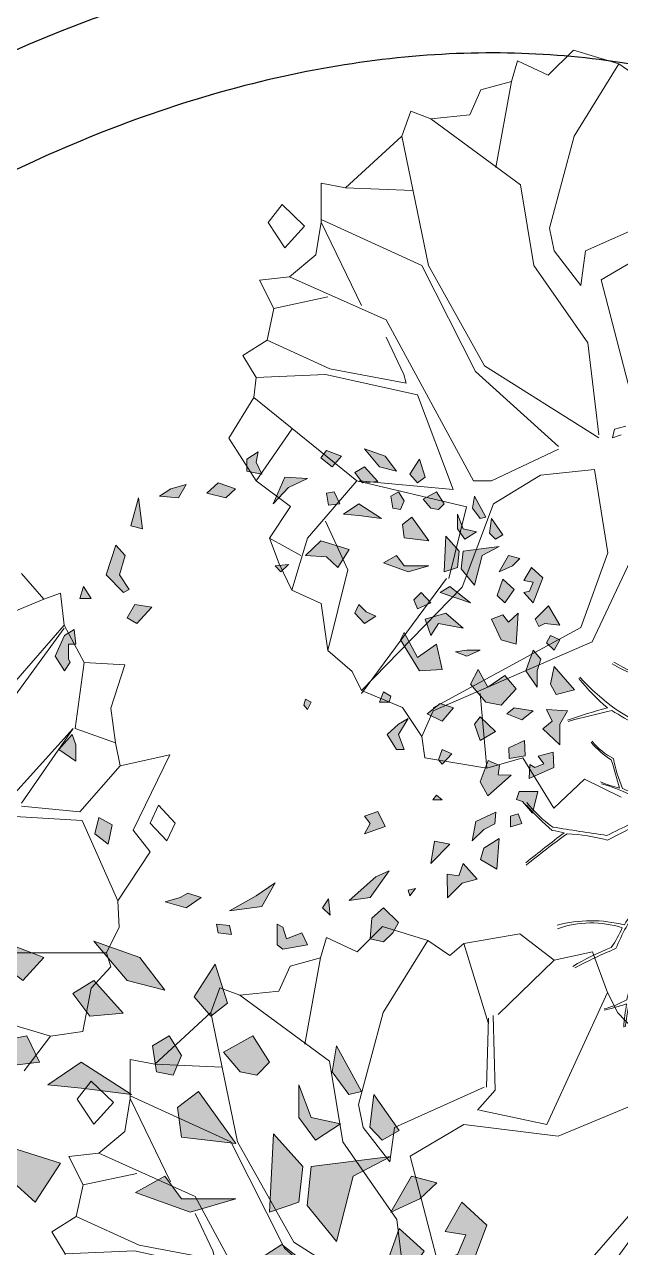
# Model space of a CAD drawing. Header units: inches. Extents: x -12 to 20935469, y -1604 to 24729220.
# Drawn here: x 20897646.5 to 20897673.8, y 24710529.5 to 24710585.5 of the extents above; entities that cross this region are included whole.
import ezdxf

# ---------------------------------------------------------------- set-up
doc = ezdxf.new("R2010")
doc.units = ezdxf.units.IN
doc.header["$LTSCALE"] = 0.03
doc.header["$MEASUREMENT"] = 0
for name, color, linetype, lineweight in [('dimension', 250, 'Continuous', 0), ('green_.25', 82, 'Continuous', 0), ('ILLUSTR-TREE', 74, 'Continuous', 0)]:
    doc.layers.add(name, color=color, linetype=linetype, lineweight=lineweight)
doc.styles.add('ATTR', font='romans.shx', dxfattribs={"width": 0.8, "height": 0.7})

# ---------------------------------------------------------------- blocks, each defined once
blk = doc.blocks.new('GRN1')
at = {"layer": 'ILLUSTR-TREE', "true_color": 0x30441d}
h = blk.add_hatch(color=89, dxfattribs=at)
h.paths.add_polyline_path([(0.25705, -0.05264), (0.26034, -0.06949), (0.27348, -0.06949), (0.28169, -0.05685), (0.27019, -0.05896)])
h.paths.add_polyline_path([(0.24063, -0.08212), (0.23077, -0.09265), (0.2357, -0.11371), (0.2472, -0.10107)])
h.paths.add_polyline_path([(0.18971, 0.21478), (0.18478, 0.20636), (0.19135, 0.20004), (0.20778, 0.20215)])
h.paths.add_polyline_path([(0.19299, 0.1853), (0.18478, 0.17267), (0.19628, 0.16424), (0.2127, 0.16424), (0.19628, 0.17056)])
h.paths.add_polyline_path([(0.18642, 0.10528), (0.20121, 0.10318), (0.20942, 0.11371), (0.18314, 0.13266)])
h.paths.add_polyline_path([(0.26034, 0.09686), (0.26526, 0.07791), (0.28497, 0.06106), (0.27676, 0.08423)])
h.paths.add_polyline_path([(0.20778, 0.08002), (0.2242, 0.05475), (0.2127, 0.0379), (0.21106, 0.05475)])
h.paths.add_polyline_path([(0.25212, -0.00211), (0.25377, -0.02737), (0.2242, -0.04001), (0.24227, -0.02316)])
h.paths.add_polyline_path([(0.26526, 0.02527), (0.27512, 0.01263), (0.28333, 0.01895), (0.27676, 0.0358)])
h.paths.add_polyline_path([(0.23734, 0.02737), (0.2357, 0.01895), (0.22256, 0.02106), (0.2242, 0.03369)])
h.paths.add_polyline_path([(0.24884, 0.0758), (0.2472, 0.05896), (0.25869, 0.05054), (0.26526, 0.06106)])
h.paths.add_polyline_path([(0.20942, 0.19583), (0.20778, 0.18951), (0.21927, 0.18109), (0.23241, 0.1832)])
h.paths.add_polyline_path([(0.22913, 0.12634), (0.21927, 0.13476), (0.21763, 0.14319), (0.2242, 0.1495), (0.23734, 0.14108)])
h.paths.add_polyline_path([(0.23734, 0.09897), (0.22749, 0.10528), (0.21763, 0.10107), (0.21927, 0.09265), (0.23241, 0.09054)])
h.paths.add_polyline_path([(0.25377, 0.12845), (0.2472, 0.12002), (0.25705, 0.1116), (0.27348, 0.12213)])
h.paths.add_polyline_path([(0.19628, -0.1853), (0.19956, -0.19793), (0.23077, -0.18951)])
h.paths.add_polyline_path([(0.24555, -0.13687), (0.23077, -0.14529), (0.23241, -0.16635), (0.24063, -0.15372)])
h.paths.add_polyline_path([(0.04024, 0.1474), (0.0386, 0.12213), (0.07309, 0.10107), (0.0813, 0.10528), (0.05338, 0.12002), (0.06816, 0.14108)])
h.paths.add_polyline_path([(0.07309, 0.27795), (0.06159, 0.27163), (0.06981, 0.26321), (0.07802, 0.26742)])
h.paths.add_polyline_path([(-0.22749, -0.08844), (-0.22256, -0.05264), (-0.19628, -0.0379), (-0.21106, -0.05896)])
h.paths.add_polyline_path([(0.02053, 0.25268), (0.0386, 0.24005), (0.06159, 0.24847), (0.05174, 0.25689), (0.0386, 0.25268)])
h.paths.add_polyline_path([(-0.24063, 0.09897), (-0.2242, 0.08212), (-0.2357, 0.06949), (-0.25869, 0.06738), (-0.26198, 0.08212), (-0.25212, 0.09265)])
h.paths.add_polyline_path([(-0.23241, 0.02316), (-0.2242, 0.01474), (-0.21435, 0.02106)])
h.paths.add_polyline_path([(-0.13073, 0.23581), (-0.13439, 0.22322), (-0.12263, 0.22307), (-0.1198, 0.23185)])
h.paths.add_polyline_path([(-0.1039, 0.22989), (-0.10604, 0.23668), (-0.11911, 0.24743), (-0.09508, 0.25359), (-0.09511, 0.23272)])
h.paths.add_polyline_path([(-0.0555, 0.23957), (-0.05851, 0.22167), (-0.04675, 0.22152), (-0.03844, 0.23876)])
h.paths.add_polyline_path([(-0.07706, 0.22396), (-0.09997, 0.19808), (-0.08457, 0.18966), (-0.06086, 0.19847), (-0.06631, 0.21089), (-0.07659, 0.20955)])
h.paths.add_polyline_path([(-0.21599, 0.04422), (-0.2127, 0.06738), (-0.18314, 0.08844), (-0.18971, 0.0737)])
h.paths.add_polyline_path([(-0.14208, 0.06106), (-0.13386, 0.08423), (-0.11744, 0.0758), (-0.12237, 0.06106), (-0.13058, 0.06738)])
h.paths.add_polyline_path([(-0.18122, 0.20807), (-0.17072, 0.18986), (-0.15812, 0.19353), (-0.14717, 0.21044)])
h.paths.add_polyline_path([(-0.21319, 0.15335), (-0.18701, 0.15273), (-0.18865, 0.16598), (-0.17489, 0.17081), (-0.19243, 0.18602), (-0.19693, 0.16961)])
h.paths.add_polyline_path([(-0.15002, 0.18078), (-0.12832, 0.18462), (-0.11801, 0.20684), (-0.13094, 0.20583), (-0.13725, 0.19356)])
h.paths.add_polyline_path([(-0.15357, 0.15582), (-0.17493, 0.13476), (-0.15029, 0.13898)])
h.paths.add_polyline_path([(-0.1043, 0.1474), (-0.1043, 0.13687), (-0.09937, 0.14108)])
h.paths.add_polyline_path([(-0.20285, 0.11792), (-0.21106, 0.1116), (-0.20449, 0.1095)])
h.paths.add_polyline_path([(-0.02053, 0.09897), (-0.03203, 0.08633), (-0.04845, 0.09686), (-0.04845, 0.10528), (-0.03203, 0.09897), (-0.01396, 0.1095)])
h.paths.add_polyline_path([(0.01889, 0.22952), (0.00082, 0.21267), (0.00411, 0.19583), (0.02382, 0.17898), (0.04024, 0.18741), (0.02053, 0.19793), (0.03367, 0.21689)])
h.paths.add_polyline_path([(-0.02874, 0.20636), (-0.0386, 0.18951), (-0.02053, 0.1832), (-0.01232, 0.18951)])
h.paths.add_polyline_path([(-0.05338, 0.15793), (-0.06488, 0.1474), (-0.05995, 0.14319), (-0.04845, 0.1474)])
h.paths.add_polyline_path([(0.01777, 0.29404), (0.01232, 0.27374), (0.02382, 0.26742), (0.04353, 0.27163)])
h.paths.add_polyline_path([(-0.04353, 0.27795), (-0.02546, 0.259), (-0.01725, 0.26953), (-0.00411, 0.26321), (-0.00575, 0.28637), (-0.02053, 0.27795)])
h.paths.add_polyline_path([(-0.08085, 0.244), (-0.06855, 0.27119), (-0.05148, 0.27039), (-0.05598, 0.25398), (-0.06459, 0.26026), (-0.06858, 0.25032), (-0.06527, 0.24469)])
h.paths.add_polyline_path([(0.00411, 0.00211), (-0.00411, -0.00211), (0.00082, -0.00632), (0.00739, -0.00421)])
h.paths.add_polyline_path([(0.00411, 0.08844), (0.01068, 0.09054), (0.0156, 0.08212), (0.00411, 0.07791)])
h.paths.add_polyline_path([(-0.00246, 0.16003), (-0.01725, 0.1474), (-0.00903, 0.13055), (0.00246, 0.14529)])
h.paths.add_polyline_path([(-0.00575, 0.24847), (-0.0156, 0.23584), (-0.00903, 0.21899), (-0.00246, 0.22741)])
h.paths.add_polyline_path([(0.06159, 0.18951), (0.05502, 0.17477), (0.05995, 0.16214), (0.06159, 0.17477)])
h.paths.add_polyline_path([(0.16343, 0.23373), (0.15522, 0.22531), (0.14865, 0.21057), (0.16671, 0.2211)])
h.paths.add_polyline_path([(0.15522, 0.13266), (0.14865, 0.1095), (0.1585, 0.08212), (0.16671, 0.09686), (0.15522, 0.10528)])
h.paths.add_polyline_path([(0.09937, 0.0737), (0.09116, 0.06106), (0.10266, 0.05054), (0.11251, 0.05475), (0.1043, 0.06317)])
h.paths.add_polyline_path([(0.15686, -0.02316), (0.14865, -0.03159), (0.15522, -0.0379)])
h.paths.add_polyline_path([(0.15357, 0.03159), (0.16507, 0.01895), (0.16671, -0.00421), (0.18314, 0.01263), (0.17328, 0.04422)])
h.paths.add_polyline_path([(0.10266, 0.23163), (0.06816, 0.22952), (0.07309, 0.21267), (0.09609, 0.20215), (0.10101, 0.21478), (0.0928, 0.2211)])
h.paths.add_polyline_path([(0.12894, 0.22741), (0.11415, 0.21689), (0.12237, 0.20846), (0.14043, 0.21478)])
h.paths.add_polyline_path([(0.08623, 0.17056), (0.09116, 0.14319), (0.07802, 0.13476), (0.09609, 0.12845), (0.10266, 0.15161)])
h.paths.add_polyline_path([(0.13386, 0.1832), (0.16671, 0.19162), (0.17657, 0.21057), (0.17164, 0.17056), (0.15193, 0.16846)])
h.paths.add_polyline_path([(0.12565, 0.14529), (0.11415, 0.17898), (0.13222, 0.15582)])
h.paths.add_polyline_path([(0.15357, 0.16424), (0.14865, 0.1495), (0.18807, 0.15161), (0.17164, 0.16635)])
h.paths.add_polyline_path([(0.11415, 0.13476), (0.10758, 0.12002), (0.11744, 0.11581), (0.12565, 0.12424)])
h.paths.add_polyline_path([(0.08787, 0.25479), (0.09116, 0.26111), (0.08952, 0.27795), (0.11087, 0.26532), (0.09609, 0.25058)])
h.paths.add_polyline_path([(0.11415, 0.24847), (0.14208, 0.259), (0.15357, 0.24637), (0.13879, 0.23794), (0.13715, 0.24847), (0.12729, 0.24426), (0.12565, 0.23794)])
h.paths.add_polyline_path([(-0.25212, -0.00842), (-0.26526, -0.00211), (-0.27019, -0.02948), (-0.26526, -0.0358), (-0.24227, -0.0358), (-0.24555, -0.02948), (-0.25869, -0.02527)])
h.paths.add_polyline_path([(-0.25377, -0.08633), (-0.24391, -0.08844), (-0.24227, -0.10318), (-0.25212, -0.10107)])
h.paths.add_polyline_path([(0.05502, -0.28216), (0.0386, -0.27163), (0.04845, -0.26532), (0.05174, -0.26742), (0.06816, -0.26742), (0.06816, -0.259), (0.08459, -0.26111), (0.07802, -0.27163)])
h.paths.add_polyline_path([(-0.13222, -0.21899), (-0.15357, -0.2232), (-0.14208, -0.23794), (-0.12401, -0.23373)])
h.paths.add_polyline_path([(-0.21763, -0.16003), (-0.2242, -0.13687), (-0.2127, -0.12002), (-0.20778, -0.13476), (-0.2127, -0.14319)])
h.paths.add_polyline_path([(-0.04845, -0.27795), (-0.06159, -0.259), (-0.04353, -0.259), (-0.03203, -0.26321)])
h.paths.add_polyline_path([(0.12894, -0.20004), (0.12565, -0.20636), (0.14536, -0.22531), (0.17821, -0.21478), (0.16671, -0.20425), (0.14536, -0.21057)])
h.paths.add_polyline_path([(0.11908, -0.25479), (0.13222, -0.25058), (0.11908, -0.24215)])
h.paths.add_polyline_path([(0.10923, -0.17477), (0.09116, -0.19162), (0.09773, -0.20215), (0.11251, -0.19372)])
at = {"layer": 'ILLUSTR-TREE', "color": 89, "true_color": 0x30441d}
for p, q in [((0.01777, 0.29404), (0.01232, 0.27374)), ((0.04353, 0.27163), (0.01777, 0.29404)), ((-0.00575, 0.28637), (-0.02053, 0.27795)), ((-0.00411, 0.26321), (-0.00575, 0.28637)), ((-0.02053, 0.27795), (-0.04353, 0.27795)), ((-0.04353, 0.27795), (-0.02546, 0.259)), ((0.07309, 0.27795), (0.06159, 0.27163)), ((0.07802, 0.26742), (0.07309, 0.27795)), ((0.08952, 0.27795), (0.11087, 0.26532)), ((0.09116, 0.26111), (0.08952, 0.27795)), ((-0.08085, 0.244), (-0.06855, 0.27119)), ((-0.06855, 0.27119), (-0.05148, 0.27039)), ((0.01232, 0.27374), (0.02382, 0.26742)), ((0.02382, 0.26742), (0.04353, 0.27163)), ((0.06159, 0.27163), (0.06981, 0.26321)), ((-0.05148, 0.27039), (-0.05598, 0.25398)), ((-0.02546, 0.259), (-0.01725, 0.26953)), ((-0.01725, 0.26953), (-0.00411, 0.26321)), ((0.06981, 0.26321), (0.07802, 0.26742)), ((0.11087, 0.26532), (0.09609, 0.25058)), ((-0.06459, 0.26026), (-0.06858, 0.25032)), ((-0.05598, 0.25398), (-0.06459, 0.26026)), ((0.08787, 0.25479), (0.09116, 0.26111)), ((0.11415, 0.24847), (0.14208, 0.259)), ((0.14208, 0.259), (0.15357, 0.24637)), ((-0.11911, 0.24743), (-0.09508, 0.25359)), ((-0.09508, 0.25359), (-0.09511, 0.23272)), ((0.0386, 0.25268), (0.02053, 0.25268)), ((0.02053, 0.25268), (0.0386, 0.24005)), ((0.05174, 0.25689), (0.0386, 0.25268)), ((0.06159, 0.24847), (0.05174, 0.25689)), ((0.09609, 0.25058), (0.08787, 0.25479)), ((-0.10604, 0.23668), (-0.11911, 0.24743)), ((-0.06858, 0.25032), (-0.06527, 0.24469)), ((-0.00575, 0.24847), (-0.0156, 0.23584)), ((-0.00246, 0.22741), (-0.00575, 0.24847)), ((0.0386, 0.24005), (0.06159, 0.24847)), ((0.12565, 0.23794), (0.11415, 0.24847)), ((0.13715, 0.24847), (0.12729, 0.24426)), ((0.13879, 0.23794), (0.13715, 0.24847)), ((-0.06527, 0.24469), (-0.08085, 0.244)), ((0.12729, 0.24426), (0.12565, 0.23794)), ((0.15357, 0.24637), (0.13879, 0.23794)), ((-0.13073, 0.23581), (-0.13439, 0.22322)), ((-0.1198, 0.23185), (-0.13073, 0.23581)), ((-0.1039, 0.22989), (-0.10604, 0.23668)), ((-0.0555, 0.23957), (-0.05851, 0.22167)), ((-0.03844, 0.23876), (-0.0555, 0.23957)), ((-0.04675, 0.22152), (-0.03844, 0.23876)), ((-0.0156, 0.23584), (-0.00903, 0.21899)), ((-0.12263, 0.22307), (-0.1198, 0.23185)), ((-0.09511, 0.23272), (-0.1039, 0.22989)), ((0.01889, 0.22952), (0.00082, 0.21267)), ((0.03367, 0.21689), (0.01889, 0.22952)), ((0.10266, 0.23163), (0.06816, 0.22952)), ((0.06816, 0.22952), (0.07309, 0.21267)), ((0.0928, 0.2211), (0.10266, 0.23163)), ((0.16343, 0.23373), (0.15522, 0.22531)), ((0.16671, 0.2211), (0.16343, 0.23373)), ((-0.13439, 0.22322), (-0.12263, 0.22307)), ((-0.07706, 0.22396), (-0.09997, 0.19808)), ((-0.07659, 0.20955), (-0.07706, 0.22396)), ((-0.00903, 0.21899), (-0.00246, 0.22741)), ((0.12894, 0.22741), (0.11415, 0.21689)), ((0.14043, 0.21478), (0.12894, 0.22741)), ((0.15522, 0.22531), (0.14865, 0.21057)), ((-0.05851, 0.22167), (-0.04675, 0.22152)), ((0.02053, 0.19793), (0.03367, 0.21689)), ((0.10101, 0.21478), (0.0928, 0.2211)), ((0.11415, 0.21689), (0.12237, 0.20846)), ((0.14865, 0.21057), (0.16671, 0.2211)), ((-0.14717, 0.21044), (-0.18122, 0.20807)), ((-0.15812, 0.19353), (-0.14717, 0.21044)), ((-0.06631, 0.21089), (-0.07659, 0.20955)), ((-0.06086, 0.19847), (-0.06631, 0.21089)), ((0.00082, 0.21267), (0.00411, 0.19583)), ((0.07309, 0.21267), (0.09609, 0.20215)), ((0.09609, 0.20215), (0.10101, 0.21478)), ((0.12237, 0.20846), (0.14043, 0.21478)), ((0.16671, 0.19162), (0.17657, 0.21057)), ((0.17657, 0.21057), (0.17164, 0.17056)), ((0.18971, 0.21478), (0.18478, 0.20636)), ((0.20778, 0.20215), (0.18971, 0.21478)), ((-0.18122, 0.20807), (-0.17072, 0.18986)), ((-0.13094, 0.20583), (-0.13725, 0.19356)), ((-0.11801, 0.20684), (-0.13094, 0.20583)), ((-0.12832, 0.18462), (-0.11801, 0.20684)), ((-0.02874, 0.20636), (-0.0386, 0.18951)), ((-0.01232, 0.18951), (-0.02874, 0.20636)), ((0.18478, 0.20636), (0.19135, 0.20004)), ((-0.09997, 0.19808), (-0.08457, 0.18966)), ((-0.08457, 0.18966), (-0.06086, 0.19847)), ((0.04024, 0.18741), (0.02053, 0.19793)), ((0.19135, 0.20004), (0.20778, 0.20215)), ((-0.17072, 0.18986), (-0.15812, 0.19353)), ((-0.13725, 0.19356), (-0.15002, 0.18078)), ((0.00411, 0.19583), (0.02382, 0.17898)), ((0.13386, 0.1832), (0.16671, 0.19162)), ((0.20942, 0.19583), (0.20778, 0.18951)), ((0.23241, 0.1832), (0.20942, 0.19583)), ((-0.19243, 0.18602), (-0.19693, 0.16961)), ((-0.17489, 0.17081), (-0.19243, 0.18602)), ((-0.0386, 0.18951), (-0.02053, 0.1832)), ((-0.02053, 0.1832), (-0.01232, 0.18951)), ((0.02382, 0.17898), (0.04024, 0.18741)), ((0.06159, 0.18951), (0.05502, 0.17477)), ((0.06159, 0.17477), (0.06159, 0.18951)), ((0.19299, 0.1853), (0.18478, 0.17267)), ((0.19628, 0.17056), (0.19299, 0.1853)), ((0.20778, 0.18951), (0.21927, 0.18109)), ((-0.15002, 0.18078), (-0.12832, 0.18462)), ((0.11415, 0.17898), (0.13222, 0.15582)), ((0.12565, 0.14529), (0.11415, 0.17898)), ((0.15193, 0.16846), (0.13386, 0.1832)), ((0.21927, 0.18109), (0.23241, 0.1832)), ((0.05502, 0.17477), (0.05995, 0.16214)), ((0.05995, 0.16214), (0.06159, 0.17477)), ((0.18478, 0.17267), (0.19628, 0.16424)), ((-0.19693, 0.16961), (-0.21319, 0.15335)), ((-0.18865, 0.16598), (-0.17489, 0.17081)), ((0.10266, 0.15161), (0.08623, 0.17056)), ((0.08623, 0.17056), (0.09116, 0.14319)), ((0.17164, 0.17056), (0.15193, 0.16846)), ((0.17164, 0.16635), (0.15357, 0.16424)), ((0.18807, 0.15161), (0.17164, 0.16635)), ((0.2127, 0.16424), (0.19628, 0.17056)), ((-0.18701, 0.15273), (-0.18865, 0.16598)), ((0.15357, 0.16424), (0.14865, 0.1495)), ((0.19628, 0.16424), (0.2127, 0.16424)), ((-0.15357, 0.15582), (-0.17493, 0.13476)), ((-0.15029, 0.13898), (-0.15357, 0.15582)), ((-0.05338, 0.15793), (-0.06488, 0.1474)), ((-0.04845, 0.1474), (-0.05338, 0.15793)), ((-0.00246, 0.16003), (-0.01725, 0.1474)), ((0.00246, 0.14529), (-0.00246, 0.16003)), ((0.13222, 0.15582), (0.12565, 0.14529)), ((-0.21319, 0.15335), (-0.18701, 0.15273)), ((0.09609, 0.12845), (0.10266, 0.15161)), ((0.14865, 0.1495), (0.18807, 0.15161)), ((0.21763, 0.14319), (0.2242, 0.1495)), ((0.2242, 0.1495), (0.23734, 0.14108)), ((-0.09937, 0.14108), (-0.1043, 0.1474)), ((-0.1043, 0.1474), (-0.1043, 0.13687)), ((-0.06488, 0.1474), (-0.05995, 0.14319)), ((-0.05995, 0.14319), (-0.04845, 0.1474)), ((-0.01725, 0.1474), (-0.00903, 0.13055)), ((-0.00903, 0.13055), (0.00246, 0.14529)), ((0.04024, 0.1474), (0.0386, 0.12213)), ((0.06816, 0.14108), (0.04024, 0.1474)), ((0.09116, 0.14319), (0.07802, 0.13476)), ((0.21927, 0.13476), (0.21763, 0.14319)), ((-0.17493, 0.13476), (-0.15029, 0.13898)), ((-0.1043, 0.13687), (-0.09937, 0.14108)), ((0.05338, 0.12002), (0.06816, 0.14108)), ((0.23734, 0.14108), (0.22913, 0.12634)), ((0.07802, 0.13476), (0.09609, 0.12845)), ((0.11415, 0.13476), (0.10758, 0.12002)), ((0.12565, 0.12424), (0.11415, 0.13476)), ((0.15522, 0.13266), (0.14865, 0.1095)), ((0.15522, 0.10528), (0.15522, 0.13266)), ((0.20942, 0.11371), (0.18314, 0.13266)), ((0.18314, 0.13266), (0.18642, 0.10528)), ((0.22913, 0.12634), (0.21927, 0.13476)), ((0.11744, 0.11581), (0.12565, 0.12424)), ((0.25377, 0.12845), (0.2472, 0.12002)), ((0.27348, 0.12213), (0.25377, 0.12845)), ((-0.20285, 0.11792), (-0.21106, 0.1116)), ((-0.20449, 0.1095), (-0.20285, 0.11792)), ((0.0386, 0.12213), (0.07309, 0.10107)), ((0.0813, 0.10528), (0.05338, 0.12002)), ((0.10758, 0.12002), (0.11744, 0.11581)), ((0.2472, 0.12002), (0.25705, 0.1116)), ((0.25705, 0.1116), (0.27348, 0.12213)), ((-0.21106, 0.1116), (-0.20449, 0.1095)), ((0.20121, 0.10318), (0.20942, 0.11371)), ((-0.04845, 0.10528), (-0.03203, 0.09897)), ((-0.04845, 0.09686), (-0.04845, 0.10528)), ((-0.03203, 0.09897), (-0.01396, 0.1095)), ((-0.01396, 0.1095), (-0.02053, 0.09897)), ((0.07309, 0.10107), (0.0813, 0.10528)), ((0.14865, 0.1095), (0.1585, 0.08212)), ((0.16671, 0.09686), (0.15522, 0.10528)), ((0.18642, 0.10528), (0.20121, 0.10318)), ((0.22749, 0.10528), (0.21763, 0.10107)), ((0.23734, 0.09897), (0.22749, 0.10528)), ((-0.25212, 0.09265), (-0.24063, 0.09897)), ((-0.24063, 0.09897), (-0.2242, 0.08212)), ((-0.02053, 0.09897), (-0.03203, 0.08633)), ((0.21763, 0.10107), (0.21927, 0.09265)), ((0.23241, 0.09054), (0.23734, 0.09897)), ((-0.26198, 0.08212), (-0.25212, 0.09265)), ((-0.03203, 0.08633), (-0.04845, 0.09686)), ((0.1585, 0.08212), (0.16671, 0.09686)), ((0.21927, 0.09265), (0.23241, 0.09054)), ((0.27676, 0.08423), (0.26034, 0.09686)), ((0.26034, 0.09686), (0.26526, 0.07791)), ((-0.2127, 0.06738), (-0.18314, 0.08844)), ((-0.18314, 0.08844), (-0.18971, 0.0737)), ((0.00411, 0.08844), (0.01068, 0.09054)), ((0.00411, 0.07791), (0.00411, 0.08844)), ((0.01068, 0.09054), (0.0156, 0.08212)), ((-0.25869, 0.06738), (-0.26198, 0.08212)), ((-0.2242, 0.08212), (-0.2357, 0.06949)), ((-0.14208, 0.06106), (-0.13386, 0.08423)), ((-0.13386, 0.08423), (-0.11744, 0.0758)), ((0.0156, 0.08212), (0.00411, 0.07791)), ((0.28497, 0.06106), (0.27676, 0.08423)), ((-0.11744, 0.0758), (-0.12237, 0.06106)), ((0.21106, 0.05475), (0.20778, 0.08002)), ((0.20778, 0.08002), (0.2242, 0.05475)), ((0.24884, 0.0758), (0.2472, 0.05896)), ((0.26526, 0.06106), (0.24884, 0.0758)), ((0.26526, 0.07791), (0.28497, 0.06106)), ((-0.2357, 0.06949), (-0.25869, 0.06738)), ((-0.18971, 0.0737), (-0.21599, 0.04422)), ((0.09937, 0.0737), (0.09116, 0.06106)), ((0.1043, 0.06317), (0.09937, 0.0737)), ((-0.21599, 0.04422), (-0.2127, 0.06738)), ((-0.13058, 0.06738), (-0.14208, 0.06106)), ((-0.12237, 0.06106), (-0.13058, 0.06738)), ((0.11251, 0.05475), (0.1043, 0.06317)), ((0.09116, 0.06106), (0.10266, 0.05054)), ((0.2472, 0.05896), (0.25869, 0.05054)), ((0.25869, 0.05054), (0.26526, 0.06106)), ((0.10266, 0.05054), (0.11251, 0.05475)), ((0.2127, 0.0379), (0.21106, 0.05475)), ((0.2242, 0.05475), (0.2127, 0.0379)), ((0.17328, 0.04422), (0.15357, 0.03159)), ((0.18314, 0.01263), (0.17328, 0.04422)), ((0.15357, 0.03159), (0.16507, 0.01895)), ((0.22256, 0.02106), (0.2242, 0.03369)), ((0.2242, 0.03369), (0.23734, 0.02737)), ((0.27676, 0.0358), (0.26526, 0.02527)), ((0.28333, 0.01895), (0.27676, 0.0358)), ((0.23734, 0.02737), (0.2357, 0.01895)), ((0.26526, 0.02527), (0.27512, 0.01263)), ((-0.21435, 0.02106), (-0.23241, 0.02316)), ((-0.23241, 0.02316), (-0.2242, 0.01474)), ((-0.2242, 0.01474), (-0.21435, 0.02106)), ((0.16507, 0.01895), (0.16671, -0.00421)), ((0.2357, 0.01895), (0.22256, 0.02106)), ((0.27512, 0.01263), (0.28333, 0.01895)), ((0.16671, -0.00421), (0.18314, 0.01263)), ((0.00411, 0.00211), (-0.00411, -0.00211)), ((0.00739, -0.00421), (0.00411, 0.00211)), ((-0.26526, -0.00211), (-0.27019, -0.02948)), ((-0.25212, -0.00842), (-0.26526, -0.00211)), ((-0.00411, -0.00211), (0.00082, -0.00632)), ((0.00082, -0.00632), (0.00739, -0.00421)), ((0.24227, -0.02316), (0.25212, -0.00211)), ((0.25212, -0.00211), (0.25377, -0.02737)), ((-0.25869, -0.02527), (-0.25212, -0.00842)), ((0.15686, -0.02316), (0.14865, -0.03159)), ((0.15522, -0.0379), (0.15686, -0.02316)), ((0.2242, -0.04001), (0.24227, -0.02316)), ((-0.27019, -0.02948), (-0.26526, -0.0358)), ((-0.24555, -0.02948), (-0.25869, -0.02527)), ((-0.24227, -0.0358), (-0.24555, -0.02948)), ((0.25377, -0.02737), (0.2242, -0.04001)), ((-0.26526, -0.0358), (-0.24227, -0.0358)), ((0.14865, -0.03159), (0.15522, -0.0379)), ((-0.22256, -0.05264), (-0.19628, -0.0379)), ((-0.19628, -0.0379), (-0.21106, -0.05896)), ((-0.22749, -0.08844), (-0.22256, -0.05264)), ((0.27019, -0.05896), (0.25705, -0.05264)), ((0.25705, -0.05264), (0.26034, -0.06949)), ((-0.21106, -0.05896), (-0.22749, -0.08844)), ((0.28169, -0.05685), (0.27019, -0.05896)), ((0.27348, -0.06949), (0.28169, -0.05685)), ((0.26034, -0.06949), (0.27348, -0.06949)), ((0.24063, -0.08212), (0.23077, -0.09265)), ((0.2472, -0.10107), (0.24063, -0.08212)), ((-0.25212, -0.10107), (-0.25377, -0.08633)), ((-0.25377, -0.08633), (-0.24391, -0.08844)), ((-0.24391, -0.08844), (-0.24227, -0.10318)), ((0.23077, -0.09265), (0.2357, -0.11371)), ((-0.24227, -0.10318), (-0.25212, -0.10107)), ((0.2357, -0.11371), (0.2472, -0.10107)), ((-0.2242, -0.13687), (-0.2127, -0.12002)), ((-0.2127, -0.12002), (-0.20778, -0.13476)), ((-0.20778, -0.13476), (-0.2127, -0.14319)), ((-0.21763, -0.16003), (-0.2242, -0.13687)), ((0.24555, -0.13687), (0.23077, -0.14529)), ((0.24063, -0.15372), (0.24555, -0.13687)), ((-0.2127, -0.14319), (-0.21763, -0.16003)), ((0.23077, -0.14529), (0.23241, -0.16635)), ((0.23241, -0.16635), (0.24063, -0.15372)), ((0.10923, -0.17477), (0.09116, -0.19162)), ((0.11251, -0.19372), (0.10923, -0.17477)), ((0.23077, -0.18951), (0.19628, -0.1853)), ((0.19628, -0.1853), (0.19956, -0.19793)), ((0.19956, -0.19793), (0.23077, -0.18951)), ((0.09116, -0.19162), (0.09773, -0.20215)), ((0.09773, -0.20215), (0.11251, -0.19372)), ((0.12894, -0.20004), (0.12565, -0.20636)), ((0.14536, -0.21057), (0.12894, -0.20004)), ((0.12565, -0.20636), (0.14536, -0.22531)), ((0.16671, -0.20425), (0.14536, -0.21057)), ((0.17821, -0.21478), (0.16671, -0.20425)), ((0.14536, -0.22531), (0.17821, -0.21478)), ((-0.13222, -0.21899), (-0.15357, -0.2232)), ((-0.12401, -0.23373), (-0.13222, -0.21899)), ((-0.15357, -0.2232), (-0.14208, -0.23794)), ((-0.14208, -0.23794), (-0.12401, -0.23373)), ((0.11908, -0.24215), (0.11908, -0.25479)), ((0.13222, -0.25058), (0.11908, -0.24215)), ((0.11908, -0.25479), (0.13222, -0.25058)), ((-0.06159, -0.259), (-0.04353, -0.259)), ((-0.04845, -0.27795), (-0.06159, -0.259)), ((-0.03203, -0.26321), (-0.04845, -0.27795)), ((-0.04353, -0.259), (-0.03203, -0.26321)), ((0.06816, -0.259), (0.08459, -0.26111)), ((0.06816, -0.26742), (0.06816, -0.259)), ((0.08459, -0.26111), (0.07802, -0.27163)), ((0.0386, -0.27163), (0.04845, -0.26532)), ((0.04845, -0.26532), (0.05174, -0.26742)), ((0.05174, -0.26742), (0.06816, -0.26742)), ((0.05502, -0.28216), (0.0386, -0.27163)), ((0.07802, -0.27163), (0.05502, -0.28216))]:
    blk.add_line(p, q, dxfattribs=at)
blk = doc.blocks.new('T13')
for p, q in [((0.4281, 0.5928), (0.4281, 0.593)), ((0.5642, 0.2009), (0.708, 0.4255)), ((-0.4377, 0.3824), (-0.7041, 0.3947)), ((-0.709, 0.0686), (-0.7092, 0.0685)), ((0.3135, -0.6541), (0.3137, -0.6542))]:
    blk.add_line(p, q)
blk.add_lwpolyline([(0.4273, -1.0498, -0.126142), (0.4263, -0.734, 0.03539), (0.327, -0.6807, 0.025442), (0.1708, -0.3785, 0.018467), (0.0059, -0.1973, -0.070709), (0.0247, -0.3983, 0.036684), (-0.094, -0.576), (0.0286, -0.8128, 0.055374), (-0.0014, -1.0029, 0.015419), (0.146, -1.1955, 0.015419)], format="xyb")
for centre, radius, start, end in [((-2.4455, 1.7332), 2.6085, 344.48288, 347.65237), ((1.5932, 0.7684), 1.5366, 164.79257, 170.49908), ((0.5441, 1.2708), 0.9973, 188.70585, 199.82792), ((0.4867, 1.3092), 0.9393, 191.43626, 219.40539), ((2.0923, 2.5554), 2.7762, 211.59793, 215.87133), ((0.6079, 1.5972), 0.9991, 209.56933, 220.58931), ((-1.9916, 1.5594), 1.9399, 341.60305, 346.06261), ((-1.8527, 0.3079), 2.2142, 16.75149, 22.17021), ((-1.3357, 0.436), 1.6961, 21.08281, 24.79674), ((1.0796, 0.3203), 1.1047, 133.2252, 138.92112), ((0.6375, 0.8), 0.4458, 134.25585, 149.00898), ((1.9594, 0.5396), 2.1341, 165.08672, 169.39709), ((-0.1722, 0.689), 0.4173, 57.28314, 70.54147), ((-0.1008, 0.8008), 0.2947, 55.7919, 76.17381), ((0.5449, 1.3247), 0.568, 210.06896, 222.07116), ((0.2748, 1.1415), 0.2312, 204.79517, 206.83547), ((-0.1316, 0.7576), 0.3478, 54.01561, 54.65401), ((0.2555, 1.1207), 0.2034, 209.03804, 235.40443), ((0.9312, 1.1992), 0.6968, 194.08744, 200.30623), ((-1.1356, 2.0538), 1.9689, 322.18471, 328.37055), ((-0.4994, 1.6073), 1.2053, 321.3001, 330.84096), ((-1.6595, -3.1543), 4.2617, 72.56717, 75.4116), ((-0.8674, -0.7166), 1.7157, 73.98602, 80.54407), ((-4.8848, 2.5979), 5.0136, 337.91619, 340.55249), ((1.2545, 0.2907), 1.5334, 155.26846, 164.66431), ((4.6144, -0.0371), 4.5748, 167.63076, 172.85601), ((-7.2075, 2.0444), 7.4128, 350.21549, 351.46406), ((0.2151, 0.8188), 0.1547, 87.31457, 119.15502), ((0.2289, 0.8204), 0.148, 91.55844, 124.15883), ((-0.0043, 0.9201), 0.2731, 339.35626, 5.46699), ((-0.3221, 0.8997), 0.6025, 349.97875, 5.49532), ((2.195, 2.3261), 2.9404, 208.75479, 214.10594), ((-0.133, 0.6471), 0.2506, 24.75393, 64.68994), ((-0.3483, 0.3942), 0.5927, 40.75861, 56.47207), ((0.2678, 1.3425), 0.636, 285.78986, 314.54761), ((0.3454, 1.2065), 0.4693, 281.92938, 319.68662), ((-0.1151, 0.9114), 0.4341, 190.60067, 207.34662), ((-0.1853, 0.8976), 0.3559, 190.43354, 211.33101), ((0.8965, 0.817), 0.6453, 179.39166, 209.45212), ((-0.7003, 0.7039), 1.1292, 356.07597, 7.26251), ((0.9822, 0.806), 0.543, 174.95862, 186.20558), ((-7.2075, 2.0444), 7.4128, 348.32176, 349.99211), ((0.7565, 0.7868), 0.4853, 179.0591, 213.59161), ((0.2837, 0.9903), 1.2637, 192.00559, 199.70938), ((-0.2901, 0.8463), 0.6637, 189.44703, 203.96884), ((-7.9542, 2.4422), 7.6516, 345.89882, 346.931), ((0.332, 0.4495), 0.8625, 162.24442, 171.97355), ((1.4606, 3.4255), 3.2074, 238.31105, 243.94838), ((1.2377, 0.6989), 0.7975, 177.7287, 185.83612), ((-2.6963, 2.1161), 3.9337, 335.65545, 339.189), ((-16.2941, 7.5158), 18.5737, 337.79766, 338.50258), ((-1.0492, 0.1762), 0.6463, 20.66836, 45.61146), ((-0.021, 1.1045), 0.7344, 218.42821, 225.78887), ((9.3513, 1.7915), 9.6612, 186.76318, 187.64428), ((-2.8803, -4.3059), 5.6398, 58.73986, 62.08111), ((0.6948, 0.7247), 0.9317, 184.36843, 196.16359), ((7.5208, 10.8626), 13.291, 230.70516, 231.81247), ((-2.181, -2.4249), 3.5245, 56.27281, 58.46325), ((3.1643, -1.3286), 3.3446, 144.41252, 150.24222), ((-1.673, 1.9811), 2.4982, 324.16004, 327.16816), ((1.6566, -17.8747), 18.5737, 97.79766, 98.50258), ((-1.3606, -0.003), 0.7269, 46.84012, 51.28342), ((0.1431, 1.0285), 0.8079, 214.58589, 219.8976), ((-1.1399, -0.6903), 1.4936, 51.95357, 57.64583), ((9.0435, -0.2804), 9.0054, 174.82383, 177.62741), ((-0.466, -3.3989), 3.9337, 95.65545, 99.189), ((-1.3236, -0.2181), 0.8714, 44.68749, 57.36524), ((3.6522, 2.4741), 4.5721, 205.43722, 209.81632), ((3.1499, 1.5409), 3.5307, 197.38633, 197.83238), ((-2.5486, -2.7842), 3.9984, 49.89869, 54.22519), ((1.7049, 2.8569), 3.0576, 231.4605, 236.75927), ((-1.6251, 0.5421), 1.6716, 351.65973, 359.07201), ((-0.5035, 0.8939), 0.9262, 322.79184, 334.80868), ((0.4871, 1.2684), 0.8714, 284.68749, 297.36524), ((5.661, -11.9314), 13.291, 110.70516, 111.81247), ((0.6918, 1.1929), 0.7269, 286.84012, 291.28342), ((0.7299, -0.7278), 1.2637, 72.00559, 79.70938), ((0.8922, -0.1588), 0.6637, 69.44703, 83.96884), ((-0.4487, 3.0552), 2.6508, 264.64123, 270.09144), ((2.8843, -1.1259), 2.6508, 144.64123, 150.09144), ((-1.6943, -0.3568), 1.4579, 22.06173, 30.4653), ((-0.5952, 0.5298), 0.8522, 325.9263, 346.70625), ((3.3831, -0.7925), 3.3185, 160.20281, 164.43461), ((-0.9827, 0.2656), 1.0097, 350.89736, 0.48451), ((0.0449, 0.7944), 0.7175, 237.25813, 253.43652), ((1.0669, 3.2424), 3.3407, 245.57123, 250.45728), ((2.2887, -2.5321), 3.3407, 125.57123, 130.45728), ((0.6796, -0.423), 0.7175, 117.25813, 133.43652), ((0.3307, -4.3868), 4.5721, 85.43722, 89.81632), ((0.5524, 1.6588), 1.4579, 262.06173, 270.4653), ((0.6914, 0.8336), 0.6463, 260.66836, 285.61146), ((0.8333, -0.6251), 0.8079, 94.58589, 99.8976), ((0.2374, -0.4992), 0.8625, 42.24442, 51.97355), ((0.9811, -0.521), 0.7344, 98.42821, 105.78887), ((6.1063, 5.6805), 7.6516, 225.89882, 226.931), ((-1.1991, -0.3099), 0.4693, 41.92938, 79.68662), ((-1.2781, -0.445), 0.636, 45.78986, 74.54761), ((-1.2057, 0.7167), 0.7975, 297.7287, 305.83612), ((-0.4132, 3.3989), 3.3446, 264.41252, 270.24222), ((-0.9868, 3.3204), 3.3185, 280.20281, 284.43461), ((-0.1428, -0.786), 0.8522, 85.9263, 106.70625), ((-0.1148, 0.03), 0.047, 22.20776, 46.25983), ((-0.0272, 0.1503), 0.0608, 247.41247, 313.07454), ((-0.1136, -0.1277), 0.2718, 41.09054, 54.0917), ((0.8841, -0.2752), 0.3559, 70.43354, 91.33101), ((0.861, -0.343), 0.4341, 70.60067, 87.34662), ((-1.1707, 0.4418), 0.543, 294.95862, 306.20558), ((-0.2411, -0.9642), 1.1292, 116.07597, 127.26251), ((-1.1374, 0.3622), 0.6453, 299.39166, 329.45212), ((-1.0413, 0.256), 0.4853, 299.0591, 333.59161), ((-0.8608, -2.4451), 2.4982, 84.16004, 87.16816), ((-0.504, -0.8887), 0.9262, 82.79184, 94.80868), ((0.1858, -0.0403), 0.2718, 161.09054, 174.0917), ((0.0976, 0.0975), 0.047, 262.20776, 286.25983), ((0.1555, -0.0376), 0.0587, 126.08558, 194.40143), ((-0.0137, 1.3454), 1.4936, 291.95357, 297.64583), ((-0.9954, 3.1143), 3.5245, 296.27281, 298.46325), ((-1.8878, 3.0274), 4.2617, 312.56717, 315.4116), ((-0.1727, 1.1226), 1.7157, 313.98602, 320.54407), ((-1.1239, -1.2419), 1.2053, 81.3001, 90.84096), ((-1.1925, -2.0161), 1.9689, 82.18471, 88.37055), ((-4.2605, 7.9664), 9.0054, 294.82383, 297.62741), ((0.2798, -0.9896), 1.0097, 110.89736, 120.48451), ((-0.092, -0.0993), 0.0543, 2.86801, 77.619), ((0.7355, 0.7313), 1.0097, 230.89736, 240.48451), ((-1.1228, 3.6123), 3.9984, 289.89869, 294.22519), ((1.6359, -2.8919), 3.0576, 111.4605, 116.75927), ((0.2944, -0.951), 0.9317, 64.36843, 76.16359), ((-0.2263, -3.4853), 3.5307, 77.38633, 77.83238), ((-3.11, -8.9812), 9.6612, 66.76318, 67.64428), ((-3.323, -0.7029), 3.3407, 5.57123, 10.45728), ((0.0498, -0.1202), 0.047, 142.20776, 166.25983), ((0.7705, 0.2636), 0.8522, 205.9263, 226.70625), ((-0.0396, 0.1753), 0.2718, 281.09054, 294.0917), ((-4.7504, -7.6786), 9.0054, 54.82383, 57.62741), ((0.9312, -3.0509), 2.9404, 88.75479, 94.10594), ((0.8427, -1.0935), 0.9973, 68.70585, 79.82792), ((-0.5997, -0.7345), 0.6025, 109.97875, 125.49532), ((0.3615, -1.6841), 1.6716, 111.65973, 119.07201), ((-3.3082, 0.0423), 3.0576, 351.4605, 356.75927), ((3.7039, -0.8207), 3.9984, 169.89869, 174.22519), ((1.2962, 1.1494), 1.6716, 231.65973, 239.07201), ((-2.2748, 4.6604), 5.6398, 298.73986, 302.08111), ((2.2504, -2.9646), 3.2074, 118.31105, 123.94838), ((-0.3613, -1.2187), 1.5334, 35.26846, 44.66431), ((0.9046, -1.063), 0.9393, 71.43626, 99.40539), ((4.7064, 2.9445), 5.0136, 217.91619, 220.55249), ((-0.7763, -0.4695), 0.2731, 99.35626, 125.46699), ((-2.2567, 4.009), 4.5748, 287.63076, 292.85601), ((5.1876, -0.3471), 5.6398, 178.73986, 182.08111), ((-0.9932, 0.1463), 0.4458, 254.25585, 269.00898), ((0.6781, -1.7642), 2.2142, 136.75149, 142.17021), ((-1.4857, 0.2011), 0.6968, 314.08744, 320.30623), ((1.8516, -7.2698), 7.4128, 108.32176, 109.99211), ((-3.6784, -0.4536), 3.2074, 358.31105, 3.94838), ((-0.7987, 0.7691), 1.1047, 253.2252, 258.92112), ((0.3086, -1.3805), 1.6961, 141.08281, 144.79674), ((-0.7982, -0.2288), 0.1547, 207.31457, 239.15502), ((-0.8065, -0.2177), 0.148, 211.55844, 244.15883), ((1.8516, -7.2698), 7.4128, 110.21549, 111.46406), ((-0.1488, -0.5045), 0.5927, 160.75861, 176.47207), ((-0.4755, -0.4444), 0.2506, 144.75393, 184.68994), ((-2.3252, -3.9646), 4.5748, 47.63076, 52.85601), ((5.3884, 5.2327), 7.4128, 228.32176, 229.99211), ((-0.4982, -1.9536), 2.1341, 45.08672, 49.39709), ((1.181, -3.0767), 2.7762, 91.59793, 95.87133), ((1.0935, -1.312), 0.9991, 89.56933, 100.58931), ((2.3604, 0.9581), 1.9399, 221.60305, 226.06261), ((-1.4013, -0.1962), 0.568, 330.06896, 342.07116), ((-1.0799, -0.3448), 0.2034, 329.03804, 355.40443), ((-3.9503, 1.9201), 4.5721, 325.43722, 329.81632), ((1.04, 0.0021), 0.9262, 202.79184, 214.80868), ((0.641, -0.1953), 0.2506, 264.75393, 304.68994), ((-1.4436, 0.9898), 1.5366, 284.79257, 290.49908), ((-0.9566, 0.2336), 0.9317, 304.36843, 316.16359), ((-6.2088, 7.197), 9.6612, 306.76318, 307.64428), ((3.2089, -0.6821), 3.5245, 176.27281, 178.46325), ((1.1862, -0.6478), 1.4936, 171.95357, 177.64583), ((-2.891, 1.9517), 3.5307, 317.38633, 317.83238), ((0.5297, 0.1176), 0.5927, 280.75861, 296.47207), ((-0.2599, -2.9902), 2.6085, 104.48288, 107.65237), ((-0.6247, -0.4934), 0.2947, 175.7919, 196.17381), ((-1.1076, -0.3385), 0.2312, 324.79517, 326.83547), ((-0.5719, -0.4985), 0.3478, 174.01561, 174.65401), ((-0.4922, -0.4994), 0.4173, 177.28314, 190.54147), ((5.3884, 5.2327), 7.4128, 230.21549, 231.46406), ((0.7581, -0.3), 0.2947, 295.7919, 316.17381), ((0.697, -0.1823), 0.4173, 297.28314, 310.54147), ((-1.3588, -0.2389), 0.9393, 311.43626, 339.40539), ((-0.8606, 0.9353), 1.5334, 275.26846, 284.66431), ((0.211, -5.5351), 5.0136, 97.91619, 100.55249), ((-3.0936, 0.7321), 2.9404, 328.75479, 334.10594), ((0.2734, -1.1718), 0.6453, 59.39166, 89.45212), ((0.3174, -1.0355), 0.4853, 59.0591, 93.59161), ((2.5663, 0.4713), 2.4982, 204.16004, 207.16816), ((0.857, -0.7685), 0.2034, 89.03804, 115.40443), ((0.889, -1.1212), 0.568, 90.06896, 102.07116), ((-0.117, -1.7508), 1.5366, 44.79257, 50.49908), ((2.7379, 1.2643), 2.6085, 224.48288, 227.65237), ((0.7361, -0.2518), 0.3478, 294.01561, 294.65401), ((0.8654, -0.7957), 0.2312, 84.79517, 86.83547), ((-1.4286, 1.4214), 2.1341, 285.08672, 289.39709), ((-0.3363, -2.5102), 1.9399, 101.60305, 106.06261), ((-1.6688, -0.2779), 0.9991, 329.56933, 340.58931), ((-3.2408, 0.5286), 2.7762, 331.59793, 335.87133), ((0.3904, -1.0025), 0.6463, 140.66836, 165.61146), ((-2.4031, -1.9219), 2.6508, 24.64123, 30.09144), ((0.9543, -0.1578), 0.6025, 229.97875, 245.49532), ((0.8131, -0.4433), 0.2731, 219.35626, 245.46699), ((0.6102, -0.5954), 0.148, 331.55844, 4.15883), ((0.6157, -0.5826), 0.1547, 327.31457, 359.15502), ((-0.9438, -0.396), 0.8079, 334.58589, 339.8976), ((0.9739, 0.2676), 1.1292, 236.07597, 247.26251), ((-0.5369, 0.0571), 0.8625, 282.24442, 291.97355), ((0.8863, -0.8893), 0.4693, 161.92938, 199.68662), ((0.2211, -1.2405), 0.543, 54.95862, 66.20558), ((1.2072, 1.4636), 2.2142, 256.75149, 262.17021), ((0.5871, -1.3929), 0.6968, 74.08744, 80.30623), ((0.3883, -0.939), 0.4458, 14.25585, 29.00898), ((-0.2483, -1.082), 1.1047, 13.2252, 18.92112), ((1.0596, 0.9518), 1.6961, 261.08281, 264.79674), ((3.5799, 0.1342), 4.2617, 192.56717, 195.4116), ((-0.6662, -0.615), 0.3559, 310.43354, 331.33101), ((-0.7134, -0.5611), 0.4341, 310.60067, 327.34662), ((1.8804, -8.1153), 7.6516, 105.89882, 106.931), ((-0.9276, -0.5761), 0.7344, 338.42821, 345.78887), ((1.6558, -0.3581), 1.2053, 201.3001, 210.84096), ((2.3606, -0.0304), 1.9689, 202.18471, 208.37055), ((-1.3542, -0.1699), 0.9973, 308.70585, 319.82792), ((1.0727, -0.3986), 1.7157, 193.98602, 200.54407), ((-13.1493, 1.0762), 13.291, 350.70516, 351.81247), ((0.7013, -1.1825), 0.7269, 166.84012, 171.28342), ((14.6701, 10.3663), 18.5737, 217.79766, 218.50258), ((-0.5695, -0.6801), 0.6637, 309.44703, 323.96884), ((-0.9811, -0.2552), 1.2637, 312.00559, 319.70938)]:
    blk.add_arc(centre, radius, start, end)
blk = doc.blocks.new('TREE_009')
at = {"layer": 'ILLUSTR-TREE'}
for p, q in [((-12160.46, 13912.91), (-12166.65, 13906.74)), ((-12149.34, 13909.54), (-12160.46, 13912.91)), ((-12174.22, 13910.26), (-12175.66, 13905.24)), ((-12166.65, 13906.74), (-12174.22, 13910.26)), ((-12149.34, 13909.54), (-12160.26, 13891.83)), ((-12143.96, 13905.85), (-12149.34, 13909.54)), ((-12126.77, 13911.14), (-12140.45, 13908.76)), ((-12118.31, 13904.71), (-12126.77, 13911.14)), ((-12140.45, 13908.76), (-12143.96, 13905.85)), ((-12140.45, 13908.76), (-12134.4, 13889.01)), ((-12108.88, 13906.74), (-12118.31, 13904.71)), ((-12105.24, 13896.77), (-12108.88, 13906.74)), ((-12175.66, 13905.24), (-12183.16, 13903.21)), ((-12179.51, 13884.08), (-12175.66, 13905.24)), ((-12132.06, 13891.31), (-12118.31, 13904.71)), ((-12183.16, 13903.21), (-12185.91, 13897.04)), ((-12200.35, 13897.92), (-12202.62, 13891.83)), ((-12195.47, 13896.07), (-12200.35, 13897.92)), ((-12185.91, 13897.04), (-12195.47, 13896.07)), ((-12195.47, 13896.07), (-12173.46, 13879.85)), ((-12120.09, 13864.33), (-12105.24, 13896.77)), ((-12102.7, 13891.75), (-12105.24, 13896.77)), ((-12202.62, 13891.83), (-12216.38, 13879.14)), ((-12196.02, 13860.09), (-12202.62, 13891.83)), ((-12160.26, 13891.83), (-12166.31, 13869.26)), ((-12095.13, 13883.81), (-12102.7, 13891.75)), ((-12134.95, 13873.5), (-12134.4, 13890.42)), ((-12133.3, 13891.13), (-12132.75, 13872.79)), ((-12079.93, 13877.02), (-12085.43, 13883.37)), ((-12222.36, 13880.28), (-12222.43, 13870.68)), ((-12216.38, 13879.14), (-12222.36, 13880.28)), ((-12173.46, 13879.85), (-12170.16, 13860.09)), ((-12199.87, 13878.43), (-12216.38, 13879.14)), ((-12117.34, 13861.51), (-12079.93, 13877.02)), ((-12075.87, 13878.52), (-12079.93, 13877.02)), ((-12074.98, 13870.68), (-12075.87, 13878.52)), ((-12231.99, 13875), (-12235.43, 13870.59)), ((-12226.48, 13869.71), (-12231.99, 13875)), ((-12157.51, 13863.62), (-12135.5, 13873.5)), ((-12235.43, 13870.59), (-12231.3, 13864.41)), ((-12222.43, 13870.68), (-12223.73, 13862.65)), ((-12197.67, 13860.09), (-12222.43, 13871.38)), ((-12222.43, 13870.68), (-12212.52, 13850.22)), ((-12132.75, 13872.79), (-12137.15, 13867.85)), ((-12112.39, 13827.65), (-12074.98, 13870.68)), ((-12070.03, 13861.51), (-12074.98, 13870.68)), ((-12231.3, 13864.41), (-12226.48, 13869.71)), ((-12166.31, 13869.26), (-12165.21, 13863.62)), ((-12136.6, 13867.85), (-12120.09, 13864.33)), ((-12074.98, 13869.97), (-12105.24, 13828.35)), ((-12223.73, 13862.65), (-12230.13, 13857.27)), ((-12165.21, 13863.62), (-12158.61, 13855.16)), ((-12158.61, 13855.16), (-12157.51, 13863.62)), ((-12153.66, 13856.57), (-12140.45, 13864.33)), ((-12140.45, 13864.33), (-12117.34, 13861.51)), ((-12072.23, 13845.28), (-12070.03, 13861.51)), ((-12060.06, 13860.89), (-12070.03, 13861.51)), ((-12184.47, 13834), (-12197.67, 13860.09)), ((-12182.26, 13835.41), (-12196.02, 13860.09)), ((-12170.16, 13860.09), (-12156.96, 13841.05)), ((-12063.49, 13850.31), (-12060.06, 13860.89)), ((-12230.13, 13857.27), (-12237.49, 13856.48)), ((-12237.49, 13856.48), (-12233.98, 13849.52)), ((-12206.47, 13846.69), (-12230.13, 13857.27)), ((-12144.3, 13820.6), (-12153.66, 13856.57)), ((-12233.98, 13849.52), (-12235.63, 13841.76)), ((-12220.78, 13852.34), (-12233.98, 13849.52)), ((-12062.33, 13841.76), (-12063.49, 13850.31)), ((-12185.02, 13807.2), (-12206.47, 13846.69)), ((-12089.29, 13826.94), (-12072.78, 13845.28)), ((-12072.78, 13845.28), (-12085.43, 13826.94)), ((-12072.23, 13845.28), (-12062.33, 13841.76)), ((-12235.63, 13841.76), (-12241.62, 13837.97)), ((-12235.63, 13841.76), (-12220.23, 13834.7)), ((-12202.07, 13833.29), (-12206.47, 13842.46)), ((-12156.96, 13841.05), (-12154.21, 13818.48)), ((-12061.23, 13836.11), (-12062.33, 13841.76)), ((-12241.62, 13837.97), (-12238.38, 13832.59)), ((-12049.05, 13838.85), (-12061.23, 13836.11)), ((-12057.99, 13820.33), (-12049.05, 13838.85)), ((-12220.23, 13834.7), (-12201.52, 13831.18)), ((-12154.21, 13817.78), (-12182.26, 13835.41)), ((-12071.13, 13824.83), (-12061.23, 13836.11)), ((-12238.38, 13832.59), (-12238.93, 13827.65)), ((-12221.33, 13833.29), (-12238.38, 13832.59)), ((-12198.77, 13828.35), (-12221.33, 13833.29)), ((-12201.52, 13831.18), (-12202.07, 13833.29)), ((-12164.11, 13815.66), (-12184.47, 13834)), ((-12238.93, 13827.65), (-12245.05, 13817.69)), ((-12213.63, 13807.2), (-12238.93, 13827.65)), ((-12189.97, 13805.08), (-12198.77, 13828.35)), ((-12085.43, 13826.24), (-12071.13, 13824.83)), ((-12051.8, 13826.5), (-12053.87, 13822.1)), ((-12047.68, 13822.1), (-12051.8, 13826.5)), ((-12105.79, 13824.83), (-12070.58, 13822.71)), ((-12070.58, 13822.71), (-12061.78, 13802.96)), ((-12229.58, 13819.89), (-12238.38, 13807.2)), ((-12150.36, 13819.89), (-12150.9, 13817.78)), ((-12147.6, 13820.6), (-12150.36, 13819.89)), ((-12053.87, 13815.04), (-12057.99, 13820.33)), ((-12053.87, 13822.1), (-12049.74, 13817.69)), ((-12049.74, 13817.69), (-12047.68, 13822.1)), ((-12245.05, 13817.69), (-12238.38, 13807.2)), ((-12150.9, 13817.78), (-12148.7, 13818.48)), ((-12164.11, 13814.95), (-12180.61, 13807.2)), ((-12061.78, 13802.96), (-12053.87, 13815.04)), ((-12168.51, 13808.61), (-12180.06, 13801.55)), ((-12155.31, 13810.02), (-12168.51, 13808.61)), ((-12155.31, 13810.02), (-12152.01, 13789.56)), ((-12238.38, 13807.2), (-12229.92, 13800.94)), ((-12213.63, 13807.2), (-12225.73, 13793.09)), ((-12186.67, 13800.85), (-12213.63, 13807.2)), ((-12213.07, 13807.2), (-12189.97, 13805.08)), ((-12180.61, 13807.2), (-12185.02, 13807.2)), ((-12180.06, 13801.55), (-12187.77, 13781.1)), ((-12061.43, 13796.53), (-12061.78, 13802.96)), ((-12229.92, 13800.94), (-12235.08, 13793.09)), ((-12191.07, 13783.21), (-12186.67, 13800.85)), ((-12221.33, 13797.32), (-12215.83, 13785.33)), ((-12064.53, 13790.27), (-12061.43, 13796.53)), ((-12227.38, 13788.86), (-12235.08, 13793.09)), ((-12235.08, 13793.09), (-12232.68, 13786.83)), ((-12225.73, 13793.09), (-12229.58, 13780.39)), ((-12152.01, 13789.56), (-12158.61, 13771.22)), ((-12127.25, 13790.27), (-12064.53, 13790.27)), ((-12063.49, 13786.83), (-12064.53, 13790.27)), ((-12232.68, 13786.83), (-12229.58, 13780.39)), ((-12146.5, 13787.45), (-12155.86, 13767.7)), ((-12068.31, 13781.54), (-12063.49, 13786.83)), ((-12215.83, 13785.33), (-12220.78, 13765.58)), ((-12229.58, 13780.39), (-12222.36, 13777.13)), ((-12212.52, 13755), (-12191.62, 13783.21)), ((-12187.77, 13781.1), (-12212.52, 13755.71)), ((-12070.37, 13770.96), (-12068.31, 13781.54)), ((-12222.36, 13777.13), (-12220.78, 13765.58)), ((-12099.74, 13776.16), (-12078.28, 13769.81)), ((-12158.61, 13771.22), (-12194.92, 13751.47)), ((-12084.81, 13761.26), (-12078.28, 13769.81)), ((-12078.28, 13769.81), (-12070.37, 13770.96)), ((-12220.78, 13765.58), (-12214.79, 13760.38)), ((-12155.86, 13767.7), (-12194.92, 13750.77)), ((-12214.79, 13760.38), (-12212.52, 13755.71)), ((-12212.52, 13755.71), (-12202.42, 13751.56)), ((-12183.37, 13755), (-12181.71, 13736.66)), ((-12202.42, 13751.56), (-12197.67, 13744.42)), ((-12194.92, 13750.77), (-12197.67, 13744.42)), ((-12197.67, 13744.42), (-12196.91, 13739.22)), ((-12196.91, 13739.22), (-12181.71, 13736.66)), ((-12181.71, 13736.66), (-12172.84, 13739.22)), ((-12172.84, 13739.22), (-12165.28, 13726.88)), ((-12165.28, 13726.88), (-12157.71, 13733.93)), ((-12157.71, 13733.93), (-12148.77, 13729.52))]:
    blk.add_line(p, q, dxfattribs=at)
at = {"layer": 'ILLUSTR-TREE', "style": 'ATTR', "width": 0.8, "flags": 9}
blk.add_attdef('ESTCODE', (-12147.6, 13820.6), '', height=1.05, dxfattribs=at)

msp = doc.modelspace()

# ---------------------------------------------------------------- hatches: boundary and pattern name
at = {"layer": 'green_.25', "lineweight": 18}
h = msp.add_hatch(dxfattribs=at)
h.set_pattern_fill('AR-SAND', color=256, scale=5, angle=360)
h.set_pattern_definition([(37.5, (54175.3075, 3429.13), (-0.3149667905, 9.634118845), [0, -7.6, 0, -8.5, 0, -8.125]), (7.5, (54175.307, 3429.13), (8.8488835263, 14.110730326), [0, -4.1, 0, -6.85, 0, -2.625]), (327.5, (54169.1575, 3429.13), (15.5707093088, 0.0282952677), [0, -2.5, 0, -9, 0, -11.75]), (317.5, (54169.157, 3429.13), (15.030633023, 4.3883778247), [0, -1.25, 0, -5.9, 0, -6.75])])
edge = h.paths.add_edge_path()
edge.add_line((20897800.118, 24710722.843), (20897790.118, 24710722.996))
edge.add_line((20897790.118, 24710722.996), (20897790.118, 24710732.843))
edge.add_line((20897790.118, 24710732.843), (20897620.965, 24710732.843))
edge.add_spline(control_points=[(20897620.965, 24710732.843), (20897631.561, 24710722.844), (20897651.798, 24710703.75), (20897686.515, 24710688.017), (20897720.958, 24710685.207), (20897747.364, 24710671.73), (20897767.089, 24710654.132), (20897784.458, 24710630.355), (20897792.746, 24710605.393), (20897794.337, 24710575.514), (20897791.155, 24710555.095), (20897777.633, 24710524.915), (20897758.014, 24710487.718), (20897740.344, 24710454.507), (20897725.03, 24710427.808), (20897729.663, 24710410.892), (20897740.351, 24710391.542), (20897750.277, 24710383.228), (20897756.702, 24710377.847)], knot_values=[0.017867, 0.017867, 0.017867, 0.017867, 43.554295, 83.160196, 111.305698, 146.347364, 169.598441, 190.192176, 234.215213, 245.626706, 279.999401, 294.635057, 344.735937, 406.07088, 407.706442, 436.81212, 450.261859, 474.954763, 474.954763, 474.954763, 474.954763], degree=3, periodic=0)
edge.add_line((20897756.702, 24710377.847), (20897790.116, 24710377.847))
edge.add_line((20897790.116, 24710377.847), (20897790.116, 24710388.843))
edge.add_line((20897790.116, 24710388.843), (20897800.118, 24710388.843))
edge.add_line((20897800.118, 24710388.843), (20897800.118, 24710722.843))

# ---------------------------------------------------------------- linework, layer by layer
msp.add_ellipse((20897649.694, 24710515.623), major_axis=(37.286, 68.917), ratio=0.691431)
for points in [[(20897485.197, 24710733.341), (20897483.15, 24710715.517), (20897490.688, 24710680.913), (20897511.553, 24710648.382), (20897535.412, 24710630.174), (20897566.866, 24710619.368), (20897600.704, 24710619.693), (20897624.696, 24710628.342), (20897654.408, 24710637.719), (20897695.52, 24710637.773), (20897726.978, 24710628.49), (20897751.252, 24710604.347), (20897769.393, 24710556.322), (20897770.392, 24710524.915), (20897762.081, 24710495.111)], [(20897616.898, 24710624.948), (20897662.638, 24710624.948), (20897710.855, 24710609.372), (20897756.751, 24710551.842), (20897764.114, 24710500.945)]]:
    msp.add_spline(points, degree=3)
for points, knots in [([(20897620.952, 24710732.855), (20897631.552, 24710722.852), (20897651.792, 24710703.753), (20897686.515, 24710688.017), (20897720.958, 24710685.207), (20897747.364, 24710671.73), (20897767.089, 24710654.132), (20897784.458, 24710630.355), (20897792.746, 24710605.393), (20897794.337, 24710575.514), (20897791.155, 24710555.095), (20897777.633, 24710524.915), (20897758.014, 24710487.718), (20897740.344, 24710454.507), (20897725.03, 24710427.808), (20897729.663, 24710410.892), (20897740.351, 24710391.542), (20897750.277, 24710383.228), (20897756.702, 24710377.847)], [0, 0, 0, 0, 43.554295, 83.160196, 111.305698, 146.347364, 169.598441, 190.192176, 234.215213, 245.626706, 279.999401, 294.635057, 344.735937, 406.07088, 407.706442, 436.81212, 450.261859, 474.954763, 474.954763, 474.954763, 474.954763]), ([(20897631.463, 24710625.656), (20897631.589, 24710625.705), (20897631.714, 24710625.754), (20897635.209, 24710627.102), (20897638.578, 24710628.316), (20897644.858, 24710630.317), (20897647.768, 24710631.141), (20897652.343, 24710632.22), (20897654.006, 24710632.568), (20897657.34, 24710633.165), (20897659.018, 24710633.416), (20897664.083, 24710634.035), (20897667.502, 24710634.269), (20897674.074, 24710634.423), (20897677.222, 24710634.37), (20897682.902, 24710634.084), (20897685.427, 24710633.889), (20897689.954, 24710633.438), (20897691.952, 24710633.204), (20897695.523, 24710632.731), (20897697.091, 24710632.505), (20897700.2, 24710632.01), (20897701.743, 24710631.741), (20897706.32, 24710630.849), (20897709.305, 24710630.143), (20897714.454, 24710628.607), (20897716.659, 24710627.834), (20897720.728, 24710626.133), (20897722.606, 24710625.223), (20897727.41, 24710622.495), (20897730.267, 24710620.436), (20897735.677, 24710615.748), (20897738.228, 24710613.121), (20897742.483, 24710608.08), (20897744.251, 24710605.742), (20897747.196, 24710601.461), (20897748.414, 24710599.553), (20897750.718, 24710595.674), (20897751.804, 24710593.701), (20897754.872, 24710587.691), (20897756.665, 24710583.562), (20897759.488, 24710575.892), (20897760.599, 24710572.384), (20897762.369, 24710565.843), (20897763.072, 24710562.825), (20897764.206, 24710557.122), (20897764.663, 24710554.438), (20897765.415, 24710549.073), (20897765.709, 24710546.391), (20897766.287, 24710538.38), (20897766.271, 24710533.087), (20897765.559, 24710526.372), (20897765.345, 24710524.831), (20897764.817, 24710521.742), (20897764.505, 24710520.197), (20897763.872, 24710517.419), (20897763.566, 24710516.189), (20897763.238, 24710514.957)], [219.914893, 219.914893, 219.914893, 219.914893, 220.324097, 220.324097, 231.297781, 231.297781, 240.763971, 240.763971, 246.167085, 246.167085, 251.570199, 251.570199, 262.376427, 262.376427, 272.144324, 272.144324, 279.892018, 279.892018, 285.986209, 285.986209, 290.764394, 290.764394, 295.542579, 295.542579, 305.098949, 305.098949, 312.640735, 312.640735, 319.563927, 319.563927, 331.131805, 331.131805, 342.699684, 342.699684, 351.773406, 351.773406, 358.78449, 358.78449, 365.795574, 365.795574, 379.817741, 379.817741, 391.235257, 391.235257, 400.794294, 400.794294, 409.13663, 409.13663, 417.478966, 417.478966, 434.163639, 434.163639, 439.196724, 439.196724, 444.229808, 444.229808, 448.222832, 448.222832, 448.222832, 448.222832]), ([(20897684.601, 24710580.143), (20897682.169, 24710581.458), (20897679.569, 24710582.464), (20897673.606, 24710583.943), (20897670.186, 24710584.298), (20897663.04, 24710584.069), (20897659.315, 24710583.483), (20897651.719, 24710581.354), (20897647.85, 24710579.809), (20897640.154, 24710575.799), (20897636.329, 24710573.334), (20897628.912, 24710567.581), (20897625.321, 24710564.293), (20897618.544, 24710557.037), (20897615.36, 24710553.069), (20897609.549, 24710544.63), (20897606.923, 24710540.16), (20897602.349, 24710530.92), (20897600.401, 24710526.15), (20897597.271, 24710516.532), (20897596.087, 24710511.683), (20897594.531, 24710502.13), (20897594.158, 24710497.427), (20897594.224, 24710488.384), (20897594.663, 24710484.045), (20897596.305, 24710475.93), (20897597.508, 24710472.154), (20897600.589, 24710465.318), (20897602.465, 24710462.259), (20897606.784, 24710456.948), (20897609.226, 24710454.695), (20897614.587, 24710451.03), (20897617.508, 24710449.617), (20897623.798, 24710447.656), (20897627.173, 24710447.116), (20897634.258, 24710446.983), (20897637.968, 24710447.39), (20897645.571, 24710449.182), (20897649.462, 24710450.566), (20897657.234, 24710454.283), (20897661.114, 24710456.615), (20897668.249, 24710461.83), (20897671.524, 24710464.622), (20897674.654, 24710467.704)], [0, 0, 0, 0, 0.176676, 0.176676, 0.383325, 0.383325, 0.589973, 0.589973, 0.796621, 0.796621, 1.00327, 1.00327, 1.209918, 1.209918, 1.416566, 1.416566, 1.623215, 1.623215, 1.829863, 1.829863, 2.036512, 2.036512, 2.24316, 2.24316, 2.449808, 2.449808, 2.656457, 2.656457, 2.863105, 2.863105, 3.069753, 3.069753, 3.276402, 3.276402, 3.484849, 3.484849, 3.693295, 3.693295, 3.901742, 3.901742, 4.110189, 4.110189, 4.295415, 4.295415, 4.295415, 4.295415])]:
    msp.add_open_spline(points, degree=3, knots=knots)

# ---------------------------------------------------------------- block references
at = {"layer": 'dimension', "color": 253, "lineweight": 0, "xscale": 9.751398300608331, "yscale": 9.751398300608331, "zscale": 9.751398300608331, "rotation": 270}
msp.add_blockref('T13', (20897681.121, 24710548.449), dxfattribs=at)
at = {"layer": 'ILLUSTR-TREE', "xscale": 0.1864712034882235, "yscale": 0.1864712034882235, "zscale": 0.1864712034882235}
for p in [(20899939.206, 24707989.972), (20899899.949, 24707971.531), (20899930.464, 24707949.856)]:
    msp.add_blockref('TREE_009', p, dxfattribs=at)
at = {"layer": 'ILLUSTR-TREE', "rotation": 270}
for p, xscale, yscale, zscale in [((20897659.542, 24710554.322), -41.25610748431738, 41.25610748431738, 41.25610748431738), ((20897644.125, 24710517.637), -90.89487492681333, 90.89487492681333, 90.89487492681333)]:
    msp.add_blockref('GRN1', p, dxfattribs=dict(at, xscale=xscale, yscale=yscale, zscale=zscale))

doc.saveas('drawing.dxf')
